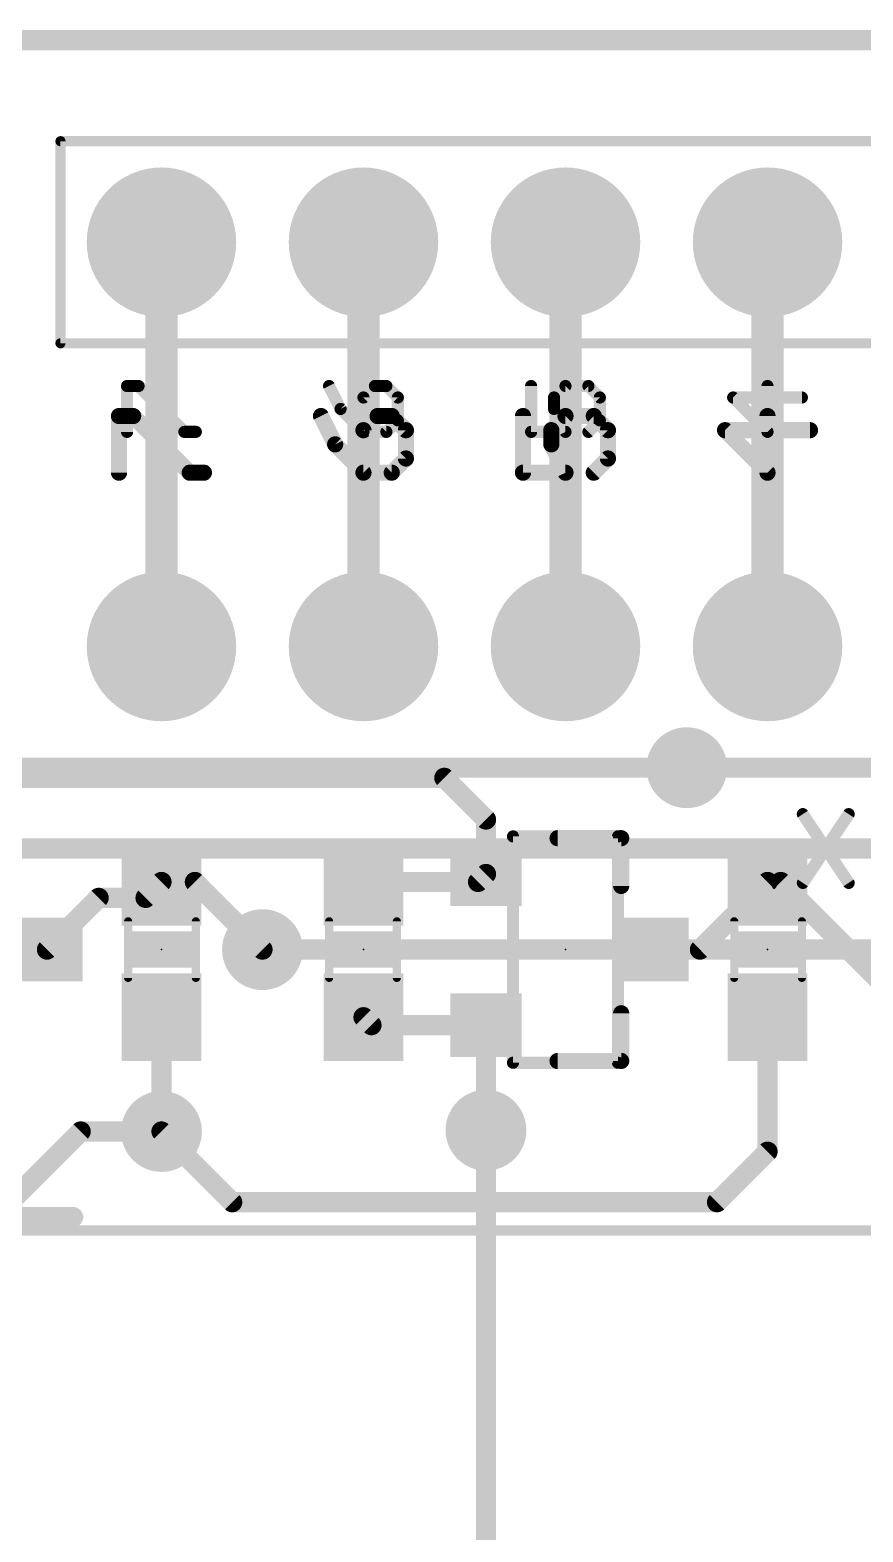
# Model space of a CAD drawing. Extents: x -16 to 95, y -11 to 53.
# Drawn here: x 35.18 to 45.65, y 34.59 to 53.47 of the extents above; entities that cross this region are included whole.
import ezdxf

# ---------------------------------------------------------------- set-up
doc = ezdxf.new("R2010")
doc.units = 0
for name, color, linetype in [('1', 12, 'CONTINUOUS'), ('16', 132, 'CONTINUOUS'), ('17', 110, 'CONTINUOUS'), ('18', 110, 'CONTINUOUS'), ('20', 53, 'CONTINUOUS'), ('21', 41, 'CONTINUOUS'), ('22', 40, 'CONTINUOUS'), ('23', 53, 'CONTINUOUS'), ('51', 53, 'CONTINUOUS')]:
    doc.layers.add(name, color=color, linetype=linetype)

# ---------------------------------------------------------------- blocks, each defined once
blk = doc.blocks.new('RECT')
blk.add_solid([(-0.5, -0.5), (0.5, -0.5), (-0.5, 0.5), (0.5, 0.5)])
blk = doc.blocks.new('ROUNDP')
at = {"const_width": 0.5}
blk.add_lwpolyline([(0, -0.25, 1), (0, 0.25, 1), (0, -0.25)], format="xyb", dxfattribs=at)
blk = doc.blocks.new('ROUNDV')
at = {"const_width": 0.5}
blk.add_lwpolyline([(0, -0.25, 1), (0, 0.25, 1), (0, -0.25)], format="xyb", dxfattribs=at)

msp = doc.modelspace()

# ---------------------------------------------------------------- linework, layer by layer
at = {"layer": '1', "const_width": 0.254}
for points in [[(59.69, 53.34), (0, 53.34)], [(33.782, 44.069), (40.386, 44.069)], [(40.386, 44.069), (40.91, 43.545)], [(43.434, 44.196), (49.784, 44.196)], [(40.91, 42.86), (40.91, 43.545)], [(36.63, 42.56), (36.83, 42.76)], [(36.83, 42.76), (37.25, 42.76)], [(37.25, 42.76), (38.1, 41.91)], [(39.37, 42.76), (40.81, 42.76)], [(40.81, 42.76), (40.91, 42.86)], [(43.6, 41.91), (44.45, 42.76)], [(44.45, 42.76), (44.616, 42.76)], [(44.616, 42.76), (46.736, 40.64)], [(36.04, 42.56), (35.39, 41.91)], [(36.63, 42.56), (36.04, 42.56)], [(35.39, 41.91), (35.687, 41.91)], [(43.01, 41.91), (43.6, 41.91)], [(36.83, 41.06), (36.83, 39.624)], [(39.47, 40.96), (39.37, 41.06)], [(44.45, 41.06), (44.45, 39.37)], [(40.91, 40.96), (39.47, 40.96)], [(40.91, 40.96), (40.91, 39.64)], [(37.719, 38.735), (36.83, 39.624)], [(44.45, 39.37), (43.815, 38.735)], [(43.815, 38.735), (37.719, 38.735)]]:
    msp.add_lwpolyline(points, dxfattribs=at)
at = {"layer": '1', "const_width": 0.127}
for points in [[(40.4309, 44.1139, 1), (40.3411, 44.0241)], [(40.386, 44.0055, 1), (40.386, 44.1325)], [(43.434, 44.2595, 1), (43.434, 44.1325)], [(40.9735, 43.545, 1), (40.8465, 43.545)], [(40.8651, 43.5001, 1), (40.9549, 43.5899)], [(36.83, 42.8235, 1), (36.83, 42.6965)], [(36.8749, 42.7151, 1), (36.7851, 42.8049)], [(37.2949, 42.8049, 1), (37.2051, 42.7151)], [(37.25, 42.6965, 1), (37.25, 42.8235)], [(39.37, 42.8235, 1), (39.37, 42.6965)], [(40.7651, 42.8049, 1), (40.8549, 42.7151)], [(40.81, 42.6965, 1), (40.81, 42.8235)], [(40.8465, 42.86, 1), (40.9735, 42.86)], [(40.9549, 42.8151, 1), (40.8651, 42.9049)], [(44.45, 42.8235, 1), (44.45, 42.6965)], [(44.4949, 42.7151, 1), (44.4051, 42.8049)], [(44.6609, 42.8049, 1), (44.5711, 42.7151)], [(44.616, 42.6965, 1), (44.616, 42.8235)], [(36.04, 42.6235, 1), (36.04, 42.4965)], [(36.0849, 42.5151, 1), (35.9951, 42.6049)], [(36.5851, 42.6049, 1), (36.6749, 42.5151)], [(36.63, 42.4965, 1), (36.63, 42.6235)], [(35.39, 41.9735, 1), (35.39, 41.8465)], [(35.3451, 41.9549, 1), (35.4349, 41.8651)], [(35.687, 41.8465, 1), (35.687, 41.9735)], [(38.0551, 41.8651, 1), (38.1449, 41.9549)], [(43.01, 41.9735, 1), (43.01, 41.8465)], [(43.5551, 41.9549, 1), (43.6449, 41.8651)], [(43.6, 41.8465, 1), (43.6, 41.9735)], [(36.8935, 41.06, 1), (36.7665, 41.06)], [(39.4149, 41.1049, 1), (39.3251, 41.0151)], [(44.5135, 41.06, 1), (44.3865, 41.06)], [(39.47, 41.0235, 1), (39.47, 40.8965)], [(39.4251, 40.9151, 1), (39.5149, 41.0049)], [(40.9735, 40.96, 1), (40.8465, 40.96)], [(40.91, 40.8965, 1), (40.91, 41.0235)], [(36.8749, 39.6689, 1), (36.7851, 39.5791)], [(36.7665, 39.624, 1), (36.8935, 39.624)], [(40.8465, 39.64, 1), (40.9735, 39.64)], [(44.4949, 39.3251, 1), (44.4051, 39.4149)], [(44.3865, 39.37, 1), (44.5135, 39.37)], [(37.719, 38.7985, 1), (37.719, 38.6715)], [(37.6741, 38.6901, 1), (37.7639, 38.7799)], [(43.7701, 38.7799, 1), (43.8599, 38.6901)], [(43.815, 38.6715, 1), (43.815, 38.7985)]]:
    msp.add_lwpolyline(points, format="xyb", dxfattribs=at)
at = {"layer": '16'}
for points, const_width in [([(59.69, 53.34), (0, 53.34)], 0.254), ([(36.83, 45.72), (36.83, 50.8)], 0.4064), ([(39.37, 45.72), (39.37, 50.8)], 0.4064), ([(41.91, 45.72), (41.91, 50.8)], 0.4064), ([(44.45, 45.72), (44.45, 50.8)], 0.4064), ([(43.434, 44.196), (34.544, 44.196)], 0.254), ([(47.371, 43.18), (33.02, 43.18)], 0.254), ([(47.879, 41.91), (38.1, 41.91)], 0.254), ([(35.814, 39.624), (29.21, 33.02)], 0.254), ([(36.83, 39.624), (35.814, 39.624)], 0.254), ([(40.91, 39.64), (40.91, 30.75)], 0.254)]:
    msp.add_lwpolyline(points, dxfattribs=dict(at, const_width=const_width))
for points, const_width in [([(36.9316, 50.8, 1), (36.7284, 50.8)], 0.2032), ([(39.4716, 50.8, 1), (39.2684, 50.8)], 0.2032), ([(42.0116, 50.8, 1), (41.8084, 50.8)], 0.2032), ([(44.5516, 50.8, 1), (44.3484, 50.8)], 0.2032), ([(36.7284, 45.72, 1), (36.9316, 45.72)], 0.2032), ([(39.2684, 45.72, 1), (39.4716, 45.72)], 0.2032), ([(41.8084, 45.72, 1), (42.0116, 45.72)], 0.2032), ([(44.3484, 45.72, 1), (44.5516, 45.72)], 0.2032), ([(43.434, 44.1325, 1), (43.434, 44.2595)], 0.127), ([(38.1, 41.9735, 1), (38.1, 41.8465)], 0.127), ([(35.814, 39.6875, 1), (35.814, 39.5605)], 0.127), ([(35.8589, 39.5791, 1), (35.7691, 39.6689)], 0.127), ([(36.83, 39.5605, 1), (36.83, 39.6875)], 0.127), ([(40.9735, 39.64, 1), (40.8465, 39.64)], 0.127)]:
    msp.add_lwpolyline(points, format="xyb", dxfattribs=dict(at, const_width=const_width))
at = {"layer": '20', "const_width": 0.2032}
msp.add_lwpolyline([(2.54, 53.34), (55.88, 53.34)], dxfattribs=at)
at = {"layer": '21'}
for points, const_width in [([(36.2957, 47.9039), (36.2957, 48.6157)], 0.2032), ([(36.2957, 48.6157), (36.4736, 48.6157)], 0.2032), ([(36.4736, 48.6157), (37.1855, 47.9039)], 0.2032), ([(38.8357, 48.6157), (39.0136, 48.2598)], 0.2032), ([(39.5475, 48.6157), (39.3695, 48.4378)], 0.2032), ([(39.7255, 48.6157), (39.5475, 48.6157)], 0.2032), ([(39.9034, 48.4378), (39.7255, 48.6157)], 0.2032), ([(41.3757, 48.6157), (41.3757, 47.9039)], 0.2032), ([(41.7316, 48.4378), (41.9095, 48.6157)], 0.2032), ([(41.9095, 48.6157), (42.2655, 48.6157)], 0.2032), ([(42.2655, 48.6157), (42.4434, 48.4378)], 0.2032), ([(44.4495, 47.9039), (44.4495, 48.6157)], 0.2032), ([(39.3695, 48.4378), (39.3695, 47.9039)], 0.2032), ([(39.9034, 48.0819), (39.9034, 48.4378)], 0.2032), ([(41.7316, 48.2598), (41.7316, 48.4378)], 0.2032), ([(42.4434, 48.4378), (42.4434, 48.0819)], 0.2032), ([(44.9834, 48.4378), (43.9157, 48.4378)], 0.2032), ([(43.9157, 48.4378), (44.4495, 47.9039)], 0.2032), ([(39.0136, 48.2598), (39.3695, 47.9039)], 0.2032), ([(41.9095, 47.9039), (41.7316, 48.2598)], 0.2032), ([(39.7255, 47.9039), (39.9034, 48.0819)], 0.2032), ([(42.4434, 48.0819), (42.2655, 47.9039)], 0.2032), ([(37.1855, 47.9039), (37.3634, 47.9039)], 0.2032), ([(39.3695, 47.9039), (39.7255, 47.9039)], 0.2032), ([(41.3757, 47.9039), (41.9095, 47.9039)], 0.2032), ([(42.61, 43.31), (41.81, 43.31)], 0.2032), ([(42.61, 42.71), (42.61, 43.31)], 0.2032), ([(42.61, 41.11), (42.61, 40.51)], 0.2032), ([(42.61, 40.51), (41.81, 40.51)], 0.2032), ([(30.385, 38.548), (35.719, 38.548)], 0.254)]:
    msp.add_lwpolyline(points, dxfattribs=dict(at, const_width=const_width))
for points, const_width in [([(36.3465, 48.6157, 1), (36.2449, 48.6157)], 0.1016), ([(36.2957, 48.6665, 1), (36.2957, 48.5649)], 0.1016), ([(36.5096, 48.6516, 1), (36.4377, 48.5798)], 0.1016), ([(36.4736, 48.5649, 1), (36.4736, 48.6665)], 0.1016), ([(38.8811, 48.6384, 1), (38.7903, 48.593)], 0.1016), ([(39.5475, 48.6665, 1), (39.5475, 48.5649)], 0.1016), ([(39.5834, 48.5798, 1), (39.5116, 48.6516)], 0.1016), ([(39.7614, 48.6516, 1), (39.6895, 48.5798)], 0.1016), ([(39.7255, 48.5649, 1), (39.7255, 48.6665)], 0.1016), ([(41.4265, 48.6157, 1), (41.3249, 48.6157)], 0.1016), ([(41.9095, 48.6665, 1), (41.9095, 48.5649)], 0.1016), ([(41.9455, 48.5798, 1), (41.8736, 48.6516)], 0.1016), ([(42.3014, 48.6516, 1), (42.2295, 48.5798)], 0.1016), ([(42.2655, 48.5649, 1), (42.2655, 48.6665)], 0.1016), ([(44.5003, 48.6157, 1), (44.3987, 48.6157)], 0.1016), ([(39.4203, 48.4378, 1), (39.3187, 48.4378)], 0.1016), ([(39.3336, 48.4737, 1), (39.4055, 48.4018)], 0.1016), ([(39.9542, 48.4378, 1), (39.8526, 48.4378)], 0.1016), ([(39.8675, 48.4018, 1), (39.9393, 48.4737)], 0.1016), ([(41.7824, 48.4378, 1), (41.6808, 48.4378)], 0.1016), ([(41.6957, 48.4737, 1), (41.7675, 48.4018)], 0.1016), ([(42.4942, 48.4378, 1), (42.3926, 48.4378)], 0.1016), ([(42.4075, 48.4018, 1), (42.4793, 48.4737)], 0.1016), ([(43.9157, 48.4886, 1), (43.9157, 48.387)], 0.1016), ([(43.9516, 48.4737, 1), (43.8798, 48.4018)], 0.1016), ([(44.9834, 48.387, 1), (44.9834, 48.4886)], 0.1016), ([(39.0496, 48.2957, 1), (38.9777, 48.2239)], 0.1016), ([(38.9682, 48.2371, 1), (39.0591, 48.2825)], 0.1016), ([(41.777, 48.2825, 1), (41.6862, 48.2371)], 0.1016), ([(39.9393, 48.0459, 1), (39.8675, 48.1178)], 0.1016), ([(41.6808, 48.2598, 1), (41.7824, 48.2598)], 0.1016), ([(42.4793, 48.0459, 1), (42.4075, 48.1178)], 0.1016), ([(36.2449, 47.9039, 1), (36.3465, 47.9039)], 0.1016), ([(37.1855, 47.9547, 1), (37.1855, 47.8531)], 0.1016), ([(37.1495, 47.868, 1), (37.2214, 47.9398)], 0.1016), ([(37.3634, 47.8531, 1), (37.3634, 47.9547)], 0.1016), ([(39.3695, 47.9547, 1), (39.3695, 47.8531)], 0.1016), ([(39.3187, 47.9039, 1), (39.4203, 47.9039)], 0.1016), ([(39.3336, 47.868, 1), (39.4055, 47.9398)], 0.1016), ([(39.6895, 47.9398, 1), (39.7614, 47.868)], 0.1016), ([(39.7255, 47.8531, 1), (39.7255, 47.9547)], 0.1016), ([(39.8526, 48.0819, 1), (39.9542, 48.0819)], 0.1016), ([(41.3757, 47.9547, 1), (41.3757, 47.8531)], 0.1016), ([(41.3249, 47.9039, 1), (41.4265, 47.9039)], 0.1016), ([(41.8641, 47.8812, 1), (41.955, 47.9266)], 0.1016), ([(41.9095, 47.8531, 1), (41.9095, 47.9547)], 0.1016), ([(42.2295, 47.9398, 1), (42.3014, 47.868)], 0.1016), ([(42.3926, 48.0819, 1), (42.4942, 48.0819)], 0.1016), ([(44.3987, 47.9039, 1), (44.5003, 47.9039)], 0.1016), ([(44.4136, 47.868, 1), (44.4855, 47.9398)], 0.1016), ([(41.81, 43.3608, 1), (41.81, 43.2592)], 0.1016), ([(42.6608, 43.31, 1), (42.5592, 43.31)], 0.1016), ([(42.61, 43.2592, 1), (42.61, 43.3608)], 0.1016), ([(42.5592, 42.71, 1), (42.6608, 42.71)], 0.1016), ([(42.6608, 41.11, 1), (42.5592, 41.11)], 0.1016), ([(41.81, 40.5608, 1), (41.81, 40.4592)], 0.1016), ([(42.61, 40.4592, 1), (42.61, 40.5608)], 0.1016), ([(42.5592, 40.51, 1), (42.6608, 40.51)], 0.1016), ([(35.719, 38.4845, 1), (35.719, 38.6115)], 0.127)]:
    msp.add_lwpolyline(points, format="xyb", dxfattribs=dict(at, const_width=const_width))
at = {"layer": '22', "const_width": 0.0762}
for points in [[(44.9258, 43.6337, 1), (44.8624, 43.5914)], [(45.502, 43.5914, 1), (45.4386, 43.6337)], [(44.8624, 42.7693, 1), (44.9258, 42.7271)], [(45.4386, 42.7271, 1), (45.502, 42.7693)]]:
    msp.add_lwpolyline(points, format="xyb", dxfattribs=at)
at = {"layer": '22', "const_width": 0.1524}
for points in [[(45.4703, 43.6125), (44.8941, 42.7482)], [(44.8941, 43.6125), (45.4703, 42.7482)]]:
    msp.add_lwpolyline(points, dxfattribs=at)
at = {"layer": '23'}
for p in [(36.83, 41.91), (39.37, 41.91), (41.91, 41.91), (44.45, 41.91)]:
    msp.add_point(p, dxfattribs=at)
at = {"layer": '51'}
for points, const_width in [([(55.88, 53.34), (2.54, 53.34)], 0.254), ([(35.56, 49.53), (35.56, 52.07)], 0.127), ([(35.56, 52.07), (55.88, 52.07)], 0.127), ([(55.88, 49.53), (35.56, 49.53)], 0.127), ([(36.3975, 48.4167), (36.3975, 48.9929)], 0.1524), ([(36.3975, 48.9929), (36.5415, 48.9929)], 0.1524), ([(36.5415, 48.9929), (37.1177, 48.4167)], 0.1524), ([(38.9375, 48.9929), (39.0815, 48.7048)], 0.1524), ([(39.5137, 48.9929), (39.3696, 48.8489)], 0.1524), ([(39.3696, 48.8489), (39.3696, 48.4167)], 0.1524), ([(39.6577, 48.9929), (39.5137, 48.9929)], 0.1524), ([(39.8018, 48.8489), (39.6577, 48.9929)], 0.1524), ([(39.8018, 48.5607), (39.8018, 48.8489)], 0.1524), ([(41.4775, 48.9929), (41.4775, 48.4167)], 0.1524), ([(41.7656, 48.8489), (41.9096, 48.9929)], 0.1524), ([(41.7656, 48.7048), (41.7656, 48.8489)], 0.1524), ([(41.9096, 48.9929), (42.1977, 48.9929)], 0.1524), ([(42.1977, 48.9929), (42.3418, 48.8489)], 0.1524), ([(42.3418, 48.8489), (42.3418, 48.5607)], 0.1524), ([(44.8818, 48.8489), (44.0175, 48.8489)], 0.1524), ([(44.0175, 48.8489), (44.4496, 48.4167)], 0.1524), ([(44.4496, 48.4167), (44.4496, 48.9929)], 0.1524), ([(39.0815, 48.7048), (39.3696, 48.4167)], 0.1524), ([(41.9096, 48.4167), (41.7656, 48.7048)], 0.1524), ([(39.6577, 48.4167), (39.8018, 48.5607)], 0.1524), ([(42.3418, 48.5607), (42.1977, 48.4167)], 0.1524), ([(37.1177, 48.4167), (37.2618, 48.4167)], 0.1524), ([(39.3696, 48.4167), (39.6577, 48.4167)], 0.1524), ([(41.4775, 48.4167), (41.9096, 48.4167)], 0.1524), ([(41.2496, 40.4876), (41.2496, 43.3324)], 0.1524), ([(41.2496, 43.3324), (42.5704, 43.3324)], 0.1524), ([(42.5704, 43.3324), (42.5704, 40.4876)], 0.1524), ([(36.411, 42.266), (36.411, 41.554)], 0.1016), ([(37.262, 42.266), (37.262, 41.554)], 0.1016), ([(38.938, 41.554), (38.938, 42.266)], 0.1016), ([(39.789, 41.554), (39.789, 42.266)], 0.1016), ([(44.031, 42.266), (44.031, 41.554)], 0.1016), ([(44.882, 42.266), (44.882, 41.554)], 0.1016), ([(42.5704, 40.4876), (41.2496, 40.4876)], 0.1524), ([(30.48, 38.38), (59.28, 38.38)], 0.127)]:
    msp.add_lwpolyline(points, dxfattribs=dict(at, const_width=const_width))
for points, const_width in [([(35.5918, 52.07, 1), (35.5282, 52.07)], 0.0635), ([(35.56, 52.1018, 1), (35.56, 52.0382)], 0.0635), ([(35.56, 49.5618, 1), (35.56, 49.4982)], 0.0635), ([(35.5282, 49.53, 1), (35.5918, 49.53)], 0.0635), ([(36.4356, 48.9929, 1), (36.3594, 48.9929)], 0.0762), ([(36.3975, 49.031, 1), (36.3975, 48.9548)], 0.0762), ([(36.5685, 49.0198, 1), (36.5146, 48.966)], 0.0762), ([(36.5415, 48.9548, 1), (36.5415, 49.031)], 0.0762), ([(38.9715, 49.0099, 1), (38.9034, 48.9759)], 0.0762), ([(39.4077, 48.8489, 1), (39.3315, 48.8489)], 0.0762), ([(39.3427, 48.8758, 1), (39.3966, 48.8219)], 0.0762), ([(39.5137, 49.031, 1), (39.5137, 48.9548)], 0.0762), ([(39.5406, 48.966, 1), (39.4867, 49.0198)], 0.0762), ([(39.6847, 49.0198, 1), (39.6308, 48.966)], 0.0762), ([(39.6577, 48.9548, 1), (39.6577, 49.031)], 0.0762), ([(39.8399, 48.8489, 1), (39.7637, 48.8489)], 0.0762), ([(39.7749, 48.8219, 1), (39.8287, 48.8758)], 0.0762), ([(41.5156, 48.9929, 1), (41.4394, 48.9929)], 0.0762), ([(41.7386, 48.8758, 1), (41.7925, 48.8219)], 0.0762), ([(41.8037, 48.8489, 1), (41.7275, 48.8489)], 0.0762), ([(41.9096, 49.031, 1), (41.9096, 48.9548)], 0.0762), ([(41.9366, 48.966, 1), (41.8827, 49.0198)], 0.0762), ([(42.2247, 49.0198, 1), (42.1708, 48.966)], 0.0762), ([(42.1977, 48.9548, 1), (42.1977, 49.031)], 0.0762), ([(42.3799, 48.8489, 1), (42.3037, 48.8489)], 0.0762), ([(42.3149, 48.8219, 1), (42.3687, 48.8758)], 0.0762), ([(44.0444, 48.8758, 1), (43.9905, 48.8219)], 0.0762), ([(44.0175, 48.887, 1), (44.0175, 48.8108)], 0.0762), ([(44.4877, 48.9929, 1), (44.4115, 48.9929)], 0.0762), ([(44.8818, 48.8108, 1), (44.8818, 48.887)], 0.0762), ([(39.1085, 48.7317, 1), (39.0546, 48.6779)], 0.0762), ([(39.0474, 48.6878, 1), (39.1156, 48.7218)], 0.0762), ([(41.7997, 48.7218, 1), (41.7315, 48.6878)], 0.0762), ([(41.7275, 48.7048, 1), (41.8037, 48.7048)], 0.0762), ([(39.7637, 48.5607, 1), (39.8399, 48.5607)], 0.0762), ([(39.8287, 48.5338, 1), (39.7749, 48.5877)], 0.0762), ([(42.3037, 48.5607, 1), (42.3799, 48.5607)], 0.0762), ([(42.3687, 48.5338, 1), (42.3149, 48.5877)], 0.0762), ([(36.3594, 48.4167, 1), (36.4356, 48.4167)], 0.0762), ([(37.1177, 48.4548, 1), (37.1177, 48.3786)], 0.0762), ([(37.0908, 48.3897, 1), (37.1447, 48.4436)], 0.0762), ([(37.2618, 48.3786, 1), (37.2618, 48.4548)], 0.0762), ([(39.3696, 48.4548, 1), (39.3696, 48.3786)], 0.0762), ([(39.3315, 48.4167, 1), (39.4077, 48.4167)], 0.0762), ([(39.3427, 48.3897, 1), (39.3966, 48.4436)], 0.0762), ([(39.6308, 48.4436, 1), (39.6847, 48.3897)], 0.0762), ([(39.6577, 48.3786, 1), (39.6577, 48.4548)], 0.0762), ([(41.4775, 48.4548, 1), (41.4775, 48.3786)], 0.0762), ([(41.4394, 48.4167, 1), (41.5156, 48.4167)], 0.0762), ([(41.8756, 48.3996, 1), (41.9437, 48.4337)], 0.0762), ([(41.9096, 48.3786, 1), (41.9096, 48.4548)], 0.0762), ([(42.1708, 48.4436, 1), (42.2247, 48.3897)], 0.0762), ([(44.4115, 48.4167, 1), (44.4877, 48.4167)], 0.0762), ([(44.4227, 48.3897, 1), (44.4766, 48.4436)], 0.0762), ([(41.2877, 43.3324, 1), (41.2115, 43.3324)], 0.0762), ([(41.2496, 43.3705, 1), (41.2496, 43.2943)], 0.0762), ([(42.6085, 43.3324, 1), (42.5323, 43.3324)], 0.0762), ([(42.5704, 43.2943, 1), (42.5704, 43.3705)], 0.0762), ([(36.4364, 42.266, 1), (36.3856, 42.266)], 0.0508), ([(37.2874, 42.266, 1), (37.2366, 42.266)], 0.0508), ([(38.9634, 42.266, 1), (38.9126, 42.266)], 0.0508), ([(39.8144, 42.266, 1), (39.7636, 42.266)], 0.0508), ([(44.0564, 42.266, 1), (44.0056, 42.266)], 0.0508), ([(44.9074, 42.266, 1), (44.8566, 42.266)], 0.0508), ([(36.3856, 41.554, 1), (36.4364, 41.554)], 0.0508), ([(37.2366, 41.554, 1), (37.2874, 41.554)], 0.0508), ([(38.9126, 41.554, 1), (38.9634, 41.554)], 0.0508), ([(39.7636, 41.554, 1), (39.8144, 41.554)], 0.0508), ([(44.0056, 41.554, 1), (44.0564, 41.554)], 0.0508), ([(44.8566, 41.554, 1), (44.9074, 41.554)], 0.0508), ([(41.2496, 40.5257, 1), (41.2496, 40.4495)], 0.0762), ([(41.2115, 40.4876, 1), (41.2877, 40.4876)], 0.0762), ([(42.5323, 40.4876, 1), (42.6085, 40.4876)], 0.0762), ([(42.5704, 40.4495, 1), (42.5704, 40.5257)], 0.0762)]:
    msp.add_lwpolyline(points, format="xyb", dxfattribs=dict(at, const_width=const_width))

# ---------------------------------------------------------------- block references
at = {"layer": '1', "xscale": 1.1}
for p, rotation in [((36.83, 42.76), 270), ((39.37, 42.76), 90), ((44.45, 42.76), 270), ((36.83, 41.06), 270), ((39.37, 41.06), 90), ((44.45, 41.06), 270)]:
    msp.add_blockref('RECT', p, dxfattribs=dict(at, rotation=rotation))
at = {"layer": '1', "xscale": 0.8, "yscale": 0.9, "rotation": 270}
for p in [(40.91, 42.86), (35.39, 41.91), (43.01, 41.91), (40.91, 40.96)]:
    msp.add_blockref('RECT', p, dxfattribs=at)
at = {"layer": '17', "xscale": 1.8796, "yscale": 1.8796}
for p in [(36.83, 50.8), (36.83, 50.8), (39.37, 50.8), (39.37, 50.8), (41.91, 50.8), (41.91, 50.8), (44.45, 50.8), (44.45, 50.8)]:
    msp.add_blockref('ROUNDP', p, dxfattribs=at)
at = {"layer": '17', "xscale": 1.8796, "yscale": 1.8796, "rotation": 270}
for p in [(36.83, 45.72), (36.83, 45.72), (39.37, 45.72), (39.37, 45.72), (41.91, 45.72), (41.91, 45.72), (44.45, 45.72), (44.45, 45.72)]:
    msp.add_blockref('ROUNDP', p, dxfattribs=at)
at = {"layer": '18', "xscale": 1.016, "yscale": 1.016}
for p in [(43.434, 44.196), (43.434, 44.196), (38.1, 41.91), (38.1, 41.91), (36.83, 39.624), (36.83, 39.624), (40.91, 39.64), (40.91, 39.64)]:
    msp.add_blockref('ROUNDV', p, dxfattribs=at)
at = {"layer": '21', "xscale": 0.4572, "yscale": 0.762}
for p, rotation in [((36.83, 41.91), 270), ((39.37, 41.91), 90), ((44.45, 41.91), 270)]:
    msp.add_blockref('RECT', p, dxfattribs=dict(at, rotation=rotation))
at = {"layer": '51'}
for p, xscale, yscale, rotation in [((36.83, 45.72), 0.508, 0.508, 180), ((39.37, 45.72), 0.508, 0.508, 180), ((41.91, 45.72), 0.508, 0.508, 180), ((44.45, 45.72), 0.508, 0.508, 180), ((36.8351, 42.4982), 0.5001, 0.95, 270), ((39.3649, 42.4903), 0.5001, 0.95, 90), ((44.4551, 42.4982), 0.5001, 0.95, 270), ((36.8351, 41.3298), 0.5001, 0.95, 270), ((39.3649, 41.3219), 0.5001, 0.95, 90), ((44.4551, 41.3298), 0.5001, 0.95, 270)]:
    msp.add_blockref('RECT', p, dxfattribs=dict(at, xscale=xscale, yscale=yscale, rotation=rotation))

doc.saveas('drawing.dxf')
